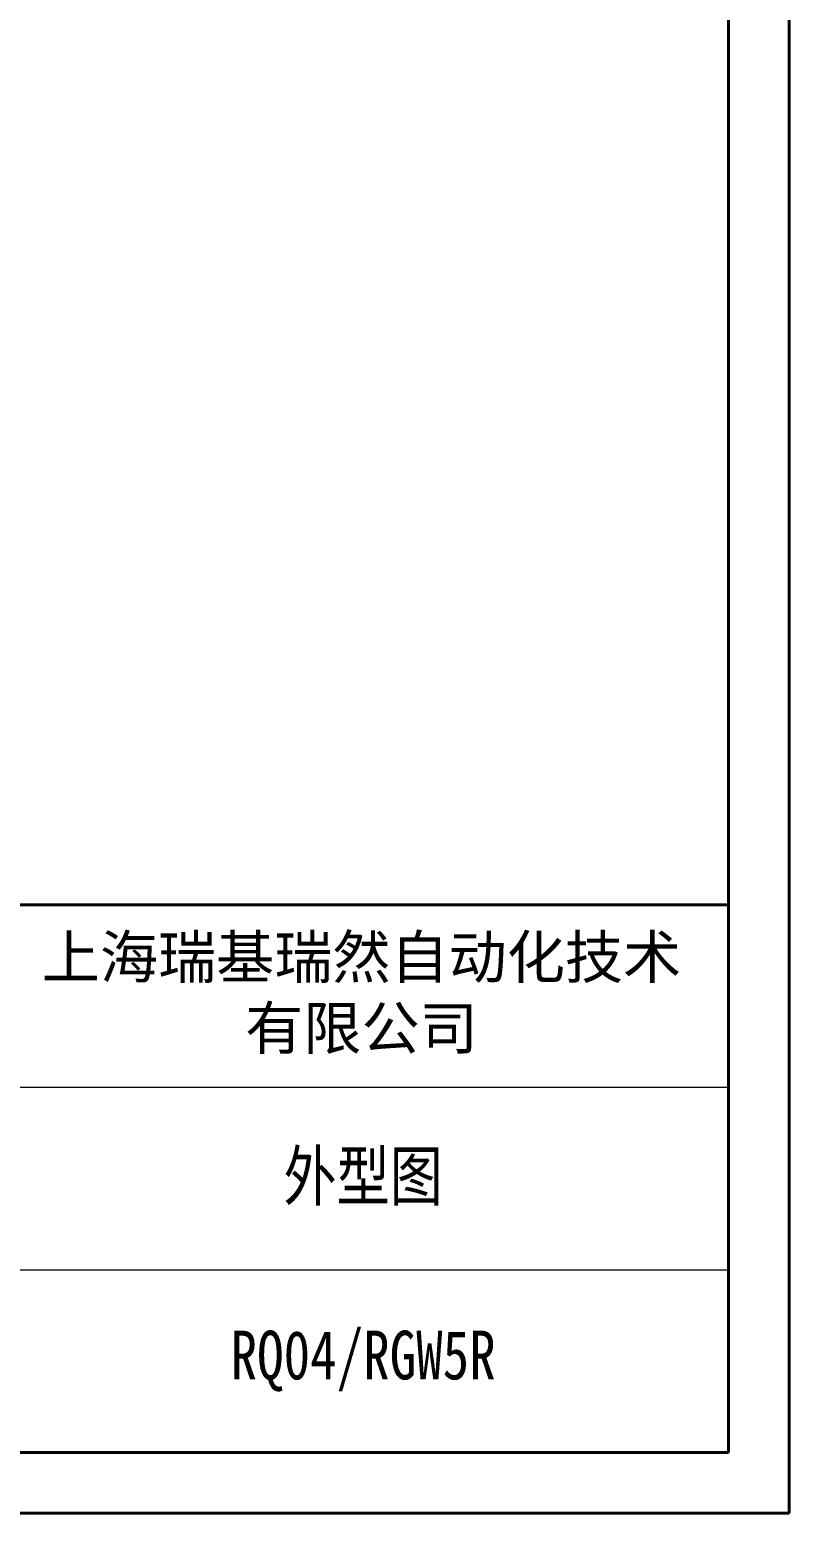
# Model space of a CAD drawing. Header units: millimetres. Extents: x 2251 to 4395, y 932 to 2449.
# Drawn here: x 4076 to 4395, y 932 to 1555 of the extents above; entities that cross this region are included whole.
import ezdxf

# ---------------------------------------------------------------- set-up
doc = ezdxf.new("R2010")
doc.units = ezdxf.units.MM
for name, color, linetype, lineweight in [('AM_BOR', 7, 'Continuous', 50), ('文字', 7, 'Continuous', 13), ('粗实线', 7, 'Continuous', 40), ('细实线', 3, 'Continuous', 13)]:
    doc.layers.add(name, color=color, linetype=linetype, lineweight=lineweight)
doc.styles.add('01', font='txt.shx')
doc.styles.get("Standard").update_dxf_attribs({"font": 'arial.ttf'})
doc.styles.add('STYLE1', font='txt.shx', dxfattribs={"width": 0.8, "height": 3, "bigfont": 'hzdx.shx'})

# ---------------------------------------------------------------- blocks, each defined once
blk = doc.blocks.new('rA3')
at = {"layer": '粗实线'}
for p, q in [((753.38, 124.26), (753.38, 421.26)), ((748.38, 129.26), (748.38, 416.26)), ((748.38, 174.26), (568.38, 174.26)), ((358.38, 129.26), (748.38, 129.26)), ((333.38, 124.26), (753.38, 124.26))]:
    blk.add_line(p, q, dxfattribs=at)
at = {"layer": '细实线'}
for p, q in [((688.38, 159.26), (748.38, 159.26)), ((688.38, 144.26), (748.38, 144.26))]:
    blk.add_line(p, q, dxfattribs=at)

msp = doc.modelspace()

# ---------------------------------------------------------------- block references
at = {"layer": 'AM_BOR', "xscale": 5.104687500000001, "yscale": 5.104687500000001, "zscale": 5.104687500000001}
msp.add_blockref('rA3', (548.911, 298.125), dxfattribs=at)

# ---------------------------------------------------------------- texts
at = {"layer": '文字', "insert": (4215.332, 1149.854), "char_height": 17.86641, "width": 367.5375, "attachment_point": 5}
msp.add_mtext('{\\fSimSun|b0|i0|c134|p2;上海瑞基瑞然自动化技术\\P有限公司}', dxfattribs=at)
at = {"layer": '文字', "char_height": 20.41875, "attachment_point": 5}
for s, insert, width, style in [('{\\fSimSun|b0|i0|c134|p2;\\W0.8;外型图}', (4216.037, 1072.812), 306.28125, '01'), ('{\\fSimSun|b0|i0|c134|p2;RQ04/RGW5R}', (4216.037, 996.241), 306.28126, 'STYLE1')]:
    msp.add_mtext(s, dxfattribs=dict(at, insert=insert, width=width, style=style))

doc.saveas('drawing.dxf')
